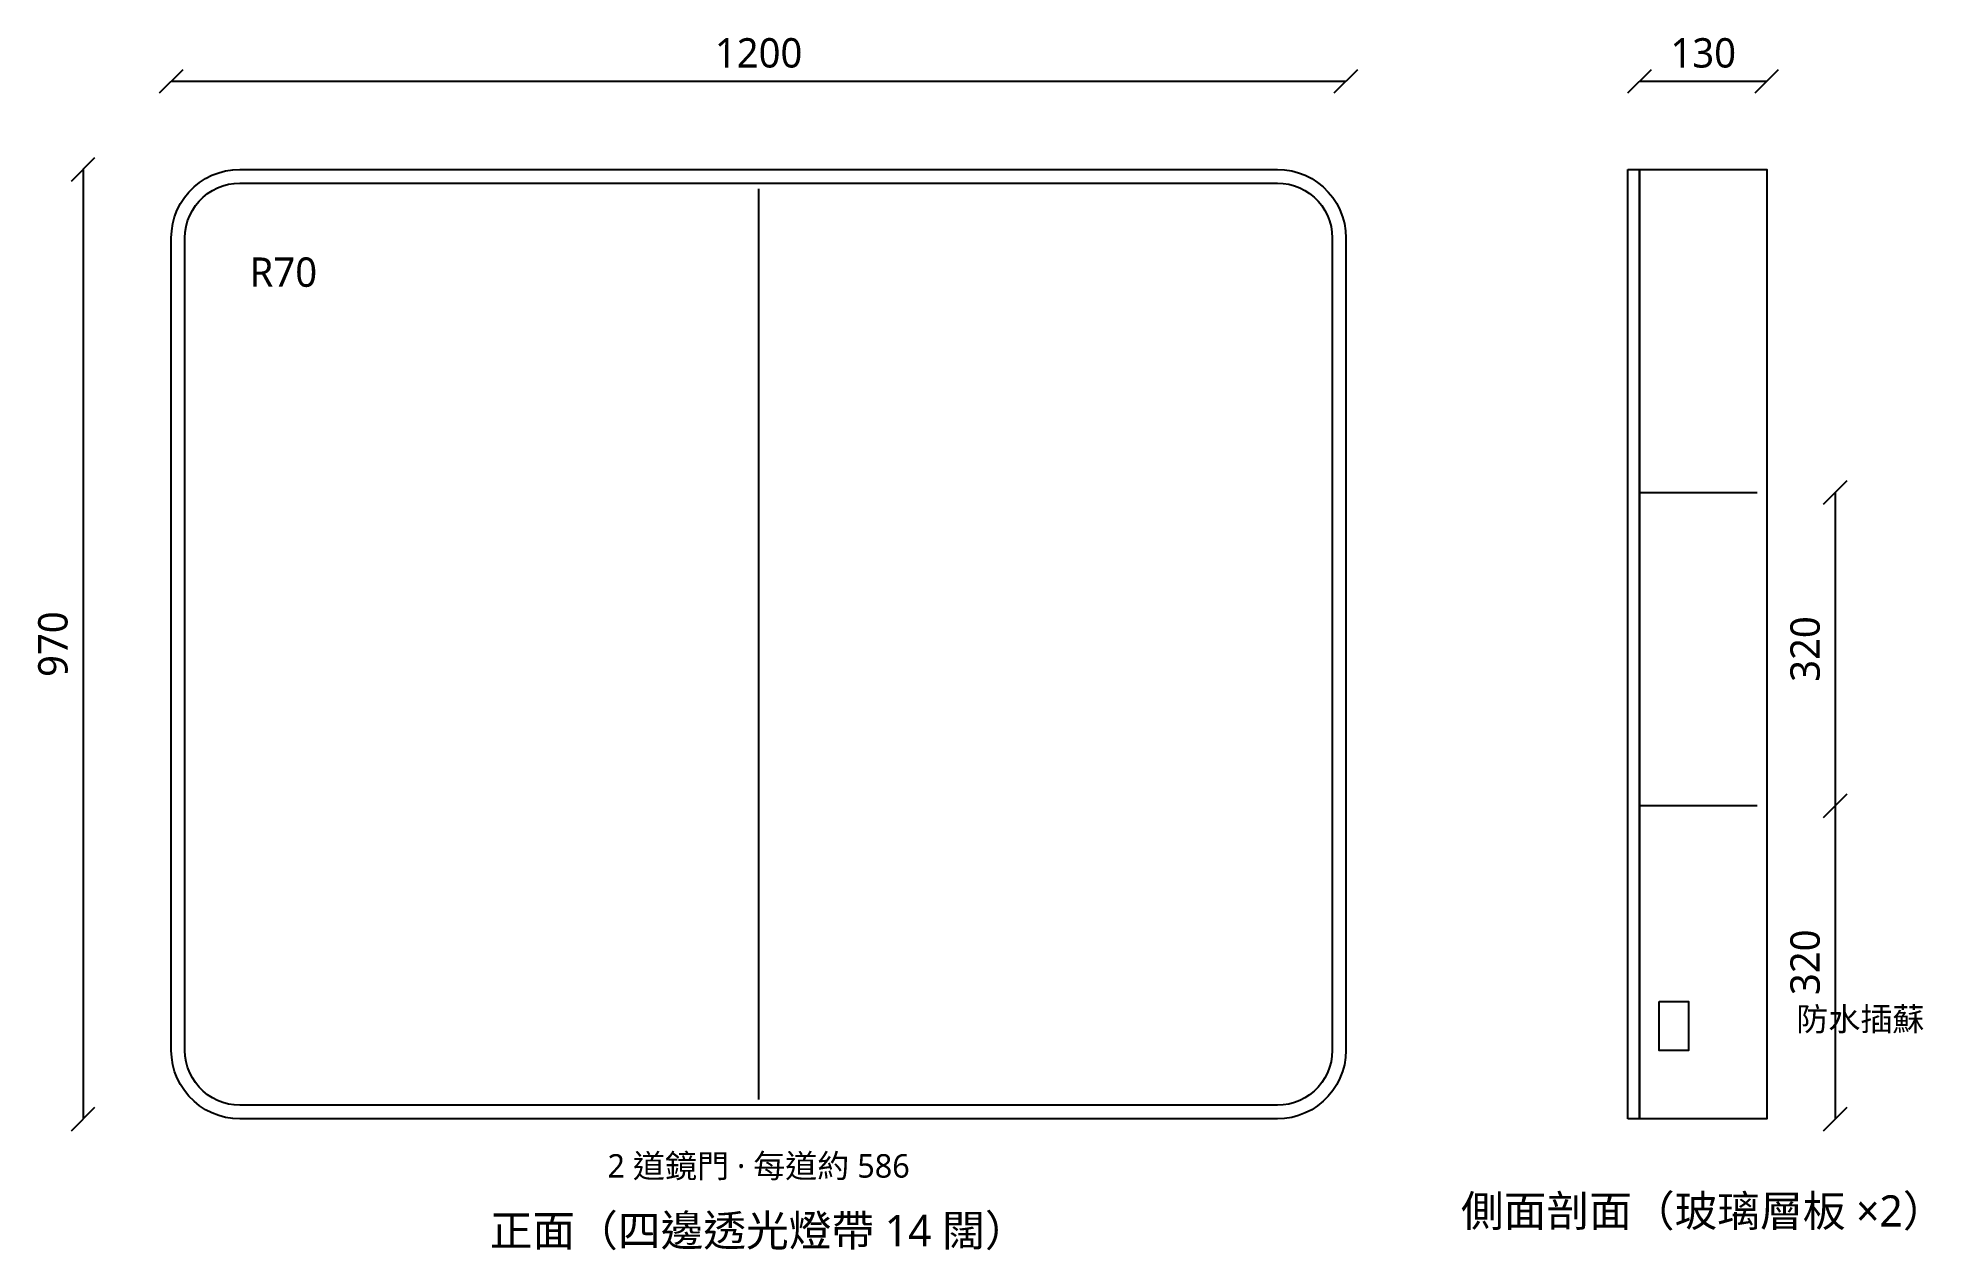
# Model space of a CAD drawing. Header units: millimetres. Extents: x -136 to 1790, y -1104 to 134.
import ezdxf
from ezdxf.enums import TextEntityAlignment as Align

# ---------------------------------------------------------------- set-up
doc = ezdxf.new("R2010")
doc.units = ezdxf.units.MM
doc.linetypes.add('DASHED', pattern=[1.524, 1.27, -0.254])
for name, color, linetype in [('DETAIL', 8, 'CONTINUOUS'), ('DIM', 30, 'CONTINUOUS'), ('HIDDEN', 8, 'DASHED'), ('LIGHT', 2, 'CONTINUOUS'), ('OUTLINE', 7, 'CONTINUOUS'), ('SERVICES', 1, 'CONTINUOUS'), ('TEXT', 7, 'CONTINUOUS')]:
    doc.layers.add(name, color=color, linetype=linetype)
doc.styles.add('CJK', font='msjh.ttc')

msp = doc.modelspace()

# ---------------------------------------------------------------- linework, layer by layer
at = {"layer": 'DETAIL'}
for points in [[(1500, -330), (1620, -330)], [(1500, -650), (1620, -650)]]:
    msp.add_lwpolyline(points, dxfattribs=at)
at = {"layer": 'DIM'}
for points in [[(-12, 78), (12, 102)], [(1188, 78), (1212, 102)], [(1488, 78), (1512, 102)], [(1618, 78), (1642, 102)], [(0, 90), (1200, 90)], [(1500, 90), (1630, 90)], [(-102, -12), (-78, 12)], [(-90, 0), (-90, -970)], [(1688, -342), (1712, -318)], [(1700, -650), (1700, -330)], [(1688, -662), (1712, -638)], [(1688, -662), (1712, -638)], [(1700, -970), (1700, -650)], [(-102, -982), (-78, -958)], [(1688, -982), (1712, -958)]]:
    msp.add_lwpolyline(points, dxfattribs=at)
at = {"layer": 'HIDDEN'}
msp.add_lwpolyline([(1488, 0), (1500, 0), (1500, -970), (1488, -970)], close=True, dxfattribs=at)
at = {"layer": 'LIGHT'}
msp.add_lwpolyline([(70, -14), (1130, -14), (1135.9, -14.3), (1141.6, -15.2), (1147.3, -16.7), (1152.8, -18.8), (1158, -21.5), (1162.9, -24.7), (1167.5, -28.4), (1171.6, -32.5), (1175.3, -37.1), (1178.5, -42), (1181.2, -47.2), (1183.3, -52.7), (1184.8, -58.4), (1185.7, -64.1), (1186, -70), (1186, -900), (1185.7, -905.9), (1184.8, -911.6), (1183.3, -917.3), (1181.2, -922.8), (1178.5, -928), (1175.3, -932.9), (1171.6, -937.5), (1167.5, -941.6), (1162.9, -945.3), (1158, -948.5), (1152.8, -951.2), (1147.3, -953.3), (1141.6, -954.8), (1135.9, -955.7), (1130, -956), (70, -956), (64.1, -955.7), (58.4, -954.8), (52.7, -953.3), (47.2, -951.2), (42, -948.5), (37.1, -945.3), (32.5, -941.6), (28.4, -937.5), (24.7, -932.9), (21.5, -928), (18.8, -922.8), (16.7, -917.3), (15.2, -911.6), (14.3, -905.9), (14, -900), (14, -70), (14.3, -64.1), (15.2, -58.4), (16.7, -52.7), (18.8, -47.2), (21.5, -42), (24.7, -37.1), (28.4, -32.5), (32.5, -28.4), (37.1, -24.7), (42, -21.5), (47.2, -18.8), (52.7, -16.7), (58.4, -15.2), (64.1, -14.3), (70, -14)], close=True, dxfattribs=at)
at = {"layer": 'OUTLINE'}
for points in [[(70, 0), (1130, 0), (1137.3, -0.4), (1144.6, -1.5), (1151.6, -3.4), (1158.5, -6.1), (1165, -9.4), (1171.1, -13.4), (1176.8, -18), (1182, -23.2), (1186.6, -28.9), (1190.6, -35), (1193.9, -41.5), (1196.6, -48.4), (1198.5, -55.4), (1199.6, -62.7), (1200, -70), (1200, -900), (1199.6, -907.3), (1198.5, -914.6), (1196.6, -921.6), (1193.9, -928.5), (1190.6, -935), (1186.6, -941.1), (1182, -946.8), (1176.8, -952), (1171.1, -956.6), (1165, -960.6), (1158.5, -963.9), (1151.6, -966.6), (1144.6, -968.5), (1137.3, -969.6), (1130, -970), (70, -970), (62.7, -969.6), (55.4, -968.5), (48.4, -966.6), (41.5, -963.9), (35, -960.6), (28.9, -956.6), (23.2, -952), (18, -946.8), (13.4, -941.1), (9.4, -935), (6.1, -928.5), (3.4, -921.6), (1.5, -914.6), (0.4, -907.3), (0, -900), (0, -70), (0.4, -62.7), (1.5, -55.4), (3.4, -48.4), (6.1, -41.5), (9.4, -35), (13.4, -28.9), (18, -23.2), (23.2, -18), (28.9, -13.4), (35, -9.4), (41.5, -6.1), (48.4, -3.4), (55.4, -1.5), (62.7, -0.4), (70, 0)], [(1500, 0), (1630, 0), (1630, -970), (1500, -970)]]:
    msp.add_lwpolyline(points, close=True, dxfattribs=at)
msp.add_lwpolyline([(600, -20), (600, -950)], dxfattribs=at)
at = {"layer": 'SERVICES'}
msp.add_lwpolyline([(1520, -850), (1550, -850), (1550, -900), (1520, -900)], close=True, dxfattribs=at)

# ---------------------------------------------------------------- texts
at = {"layer": 'DIM', "style": 'CJK'}
for s, p in [('1200', (600, 104)), ('130', (1565, 104))]:
    msp.add_text(s, height=30, dxfattribs=at).set_placement(p, align=Align.CENTER)
msp.add_text('R70', height=30, dxfattribs=at).set_placement((80, -120))
for s, p in [('970', (-106, -485)), ('320', (1684, -490)), ('320', (1684, -810))]:
    msp.add_text(s, height=30, rotation=90, dxfattribs=at).set_placement(p, align=Align.CENTER)
at = {"layer": 'TEXT', "style": 'CJK'}
msp.add_text('防水插蘇', height=24, dxfattribs=at).set_placement((1660, -880))
for s, height, p in [('2 道鏡門 · 每道約 586', 24, (600, -1030)), ('側面剖面（玻璃層板 ×2）', 32, (1565, -1080)), ('正面（四邊透光燈帶 14 闊）', 32, (600, -1100))]:
    msp.add_text(s, height=height, dxfattribs=at).set_placement(p, align=Align.CENTER)

doc.saveas('drawing.dxf')
